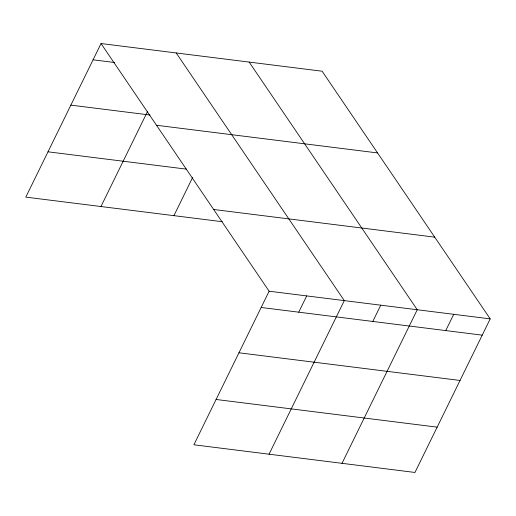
<?xml version="1.0" encoding="UTF-8"?>
<svg xmlns="http://www.w3.org/2000/svg" width="516" height="516" viewBox="0 0 516 516"><rect width="100%" height="100%" fill="white"/><g stroke="black" fill="none" stroke-linecap="round" stroke-linejoin="round"><path stroke-width="0.77" d="M101.039 43.544L269.126 291.211L193.887 444.786L414.961 472.456L490.2 318.875L322.113 71.214L101.039 43.544L25.8 197.125L222.293 221.712M100.962 206.529L147.441 111.656M173.918 215.662L192.591 177.543M298.738 312.186L306.71 295.913M269.055 454.196L344.295 300.615L176.201 52.954M372.797 321.449L380.769 305.182M342.011 463.323L417.244 309.742L249.157 62.081M445.753 330.582L453.725 314.309M93.067 59.817L114.655 62.52M70.866 105.129L150.001 115.029M156.509 125.272L377.583 152.942M48.001 151.814L186.599 169.158M213.656 209.483L434.73 237.147M269.126 291.211L490.2 318.875M261.154 307.478L482.228 335.148M238.96 352.789L460.033 380.46M216.088 399.474L437.162 427.145"/></g></svg>
